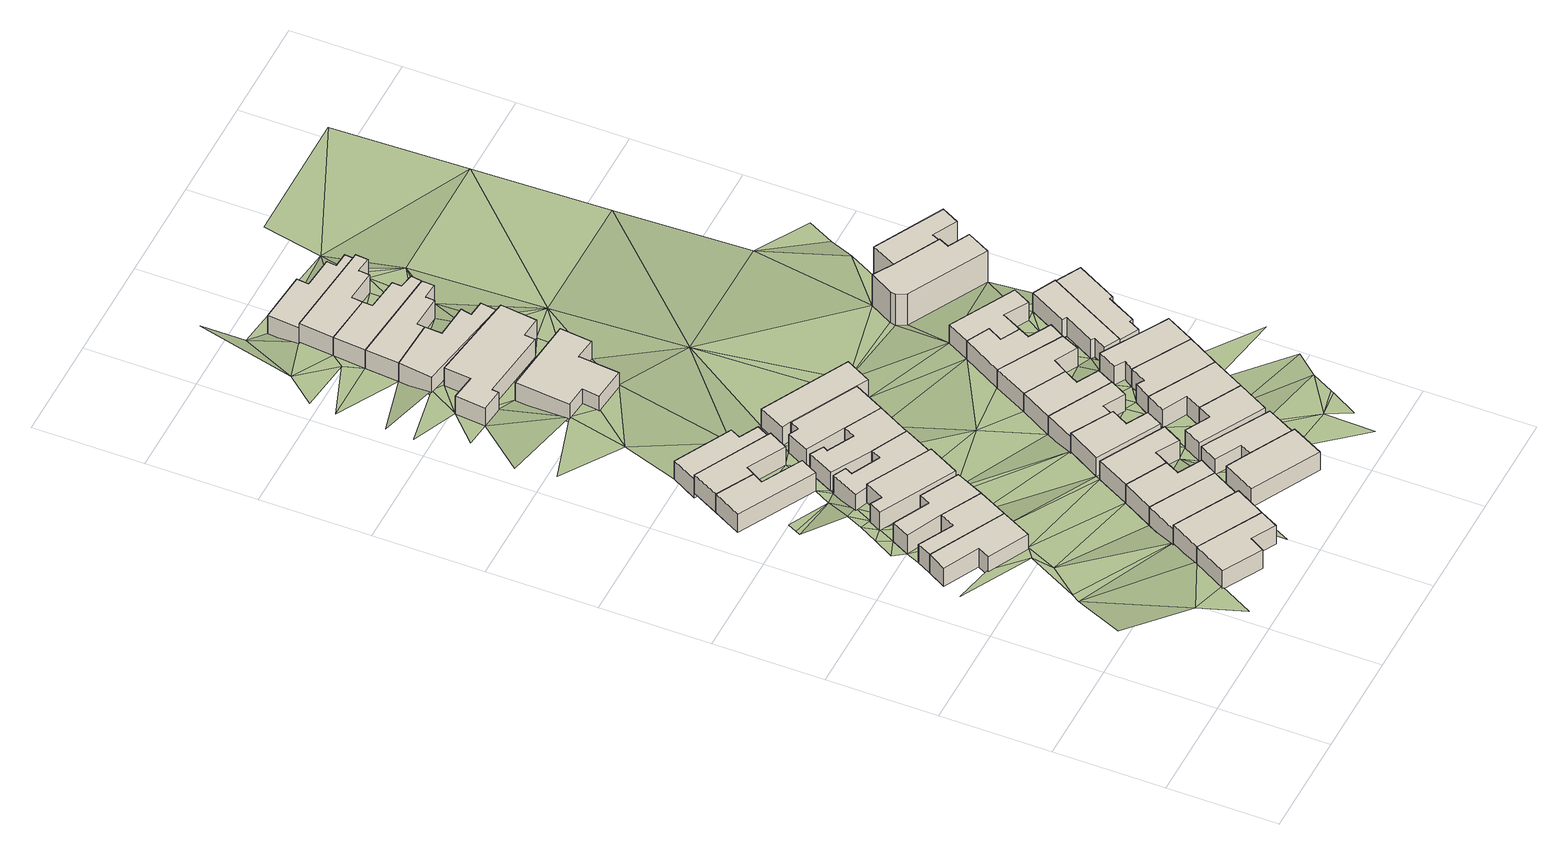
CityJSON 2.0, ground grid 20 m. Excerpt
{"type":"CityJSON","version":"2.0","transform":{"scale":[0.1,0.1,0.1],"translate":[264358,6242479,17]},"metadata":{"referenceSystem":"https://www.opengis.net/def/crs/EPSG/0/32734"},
"CityObjects":{
"building1":{"type":"Building","attributes":{"address":"44 Fairview Avenue Woodstock Cape Town","building":"house","building:levels":1,"building_height":4.1,"plus_code":"4FRW3F92+F83","ground_height":22.59,"roof_height":26.69},"geometry":[{"type":"Solid","lod":"1","boundaries":[[[[0,1,2,3]],[[1,4,5,2]],[[4,6,7,5]],[[6,8,9,7]],[[8,10,11,9]],[[10,0,3,11]],[[3,2,5,7,9,11]],[[10,8,6,4,1,0]]]]}]},
"building2":{"type":"Building","attributes":{"address":"42 Fairview Avenue Woodstock Cape Town","building":"house","building:levels":1,"building_height":4.1,"plus_code":"4FRW3F92+F85","ground_height":22.59,"roof_height":26.69},"geometry":[{"type":"Solid","lod":"1","boundaries":[[[[12,13,14,15]],[[13,16,17,14]],[[16,18,19,17]],[[18,1,2,19]],[[1,0,3,2]],[[0,12,15,3]],[[15,14,17,19,2,3]],[[0,1,18,16,13,12]]]]}]},
"building3":{"type":"Building","attributes":{"address":"53 Fairview Avenue Cape Town","building":"house","building:levels":1,"building_height":4.1,"plus_code":"4FRW3F92+898","ground_height":24.28,"roof_height":28.38},"geometry":[{"type":"Solid","lod":"1","boundaries":[[[[20,21,22,23]],[[21,24,25,22]],[[24,26,27,25]],[[26,28,29,27]],[[28,30,31,29]],[[30,20,23,31]],[[23,22,25,27,29,31]],[[30,28,26,24,21,20]]]]}]},
"building4":{"type":"Building","attributes":{"address":"40 Fairview Avenue Woodstock Cape Town","building":"house","building:levels":1,"building_height":4.1,"plus_code":"4FRW3F92+F9J","ground_height":22.59,"roof_height":26.69},"geometry":[{"type":"Solid","lod":"1","boundaries":[[[[13,12,15,14]],[[12,32,33,15]],[[32,34,35,33]],[[34,36,37,35]],[[36,38,39,37]],[[38,40,41,39]],[[40,13,14,41]],[[14,15,33,35,37,39,41]],[[40,38,36,34,32,12,13]]]]}]},
"building5":{"type":"Building","attributes":{"address":"51 Fairview Avenue Cape Town","building":"house","building:levels":1,"building_height":4.1,"plus_code":"4FRW3F92+89H","ground_height":24.28,"roof_height":28.38},"geometry":[{"type":"Solid","lod":"1","boundaries":[[[[30,28,29,31]],[[28,42,43,29]],[[42,44,45,43]],[[44,30,31,45]],[[31,29,43,45]],[[44,42,28,30]]]]}]},
"building6":{"type":"Building","attributes":{"address":"5 Plumer Road Woodstock Cape Town","building":"house","building:levels":1,"building_height":4.1,"plus_code":"4FRW3F92+H8F","ground_height":21.58,"roof_height":25.68},"geometry":[{"type":"Solid","lod":"1","boundaries":[[[[46,47,48,49]],[[47,50,51,48]],[[50,52,53,51]],[[52,54,55,53]],[[54,56,57,55]],[[56,46,49,57]],[[49,48,51,53,55,57]],[[56,54,52,50,47,46]]]]}]},
"building7":{"type":"Building","attributes":{"address":"38 Fairview Avenue Woodstock Cape Town","building":"house","building:levels":1,"building_height":4.1,"plus_code":"4FRW3F92+G92","ground_height":22.39,"roof_height":26.49},"geometry":[{"type":"Solid","lod":"1","boundaries":[[[[58,59,60,61]],[[59,62,63,60]],[[62,64,65,63]],[[64,66,67,65]],[[66,68,69,67]],[[68,58,61,69]],[[61,60,63,65,67,69]],[[68,66,64,62,59,58]]]]}]},
"building8":{"type":"Building","attributes":{"address":"49 Fairview Avenue Cape Town","building":"house","building:levels":1,"building_height":4.1,"plus_code":"4FRW3F92+8CV","ground_height":23.28,"roof_height":27.38},"geometry":[{"type":"Solid","lod":"1","boundaries":[[[[70,71,72,73]],[[71,74,75,72]],[[74,76,77,75]],[[76,70,73,77]],[[73,72,75,77]],[[76,74,71,70]]]]}]},
"building9":{"type":"Building","attributes":{"address":"3 Plumer Road Woodstock Cape Town","building":"house","building:levels":1,"building_height":4.1,"plus_code":"4FRW3F92+J84","ground_height":21.58,"roof_height":25.68},"geometry":[{"type":"Solid","lod":"1","boundaries":[[[[78,46,49,79]],[[46,56,57,49]],[[56,80,81,57]],[[80,82,83,81]],[[82,84,85,83]],[[84,78,79,85]],[[79,49,57,81,83,85]],[[84,82,80,56,46,78]]]]}]},
"building10":{"type":"Building","attributes":{"address":"36 Fairview Avenue Woodstock Cape Town","building":"house","building:levels":1,"building_height":4.1,"plus_code":"4FRW3F92+G9G","ground_height":21.58,"roof_height":25.68},"geometry":[{"type":"Solid","lod":"1","boundaries":[[[[86,87,88,89]],[[87,90,91,88]],[[90,92,93,91]],[[92,94,95,93]],[[94,96,97,95]],[[96,98,99,97]],[[98,100,101,99]],[[100,102,103,101]],[[102,86,89,103]],[[89,88,91,93,95,97,99,101,103]],[[102,100,98,96,94,92,90,87,86]]]]}]},
"building11":{"type":"Building","attributes":{"address":"1 Plumer Road Woodstock Cape Town","building":"house","building:levels":1,"building_height":4.1,"plus_code":"4FRW3F92+J89","ground_height":20.48,"roof_height":24.58},"geometry":[{"type":"Solid","lod":"1","boundaries":[[[[104,105,106,107]],[[105,108,109,106]],[[108,110,111,109]],[[110,112,113,111]],[[112,114,115,113]],[[114,104,107,115]],[[107,106,109,111,113,115]],[[114,112,110,108,105,104]]]]}]},
"building12":{"type":"Building","attributes":{"address":"47 Fairview Avenue Cape Town","building":"house","building:levels":1,"building_height":4.1,"plus_code":"4FRW3F92+9C7","ground_height":23.28,"roof_height":27.38},"geometry":[{"type":"Solid","lod":"1","boundaries":[[[[76,74,75,77]],[[74,116,117,75]],[[116,118,119,117]],[[118,120,121,119]],[[120,122,123,121]],[[122,76,77,123]],[[77,75,117,119,121,123]],[[122,120,118,116,74,76]]]]}]},
"building13":{"type":"Building","attributes":{"address":"34 Fairview Avenue Woodstock Cape Town","building":"house","building:levels":1,"building_height":4.1,"plus_code":"4FRW3F92+G9W","ground_height":21.51,"roof_height":25.61},"geometry":[{"type":"Solid","lod":"1","boundaries":[[[[124,125,126,127]],[[125,128,129,126]],[[128,130,131,129]],[[130,132,133,131]],[[132,134,135,133]],[[134,136,137,135]],[[136,138,139,137]],[[138,140,141,139]],[[140,124,127,141]],[[127,126,129,131,133,135,137,139,141]],[[140,138,136,134,132,130,128,125,124]]]]}]},
"building14":{"type":"Building","attributes":{"address":"45 Fairview Avenue Cape Town","building":"house","building:levels":1,"building_height":4.1,"plus_code":"4FRW3F92+9CW","ground_height":23.28,"roof_height":27.38},"geometry":[{"type":"Solid","lod":"1","boundaries":[[[[122,120,121,123]],[[120,142,143,121]],[[142,144,145,143]],[[144,146,147,145]],[[146,148,149,147]],[[148,122,123,149]],[[123,121,143,145,147,149]],[[148,146,144,142,120,122]]]]}]},
"building15":{"type":"Building","attributes":{"address":"18 Kitchener Road Woodstock Cape Town","building":"house","building:levels":1,"building_height":4.1,"plus_code":"4FRW3F92+8F7","ground_height":24.16,"roof_height":28.26},"geometry":[{"type":"Solid","lod":"1","boundaries":[[[[150,151,152,153]],[[151,154,155,152]],[[154,156,157,155]],[[156,158,159,157]],[[158,150,153,159]],[[153,152,155,157,159]],[[158,156,154,151,150]]]]}]},
"building16":{"type":"Building","attributes":{"address":"Fairview Avenue Woodstock Cape Town","building":"house","building:levels":1,"building_height":4.1,"plus_code":"4FRW3F92+H99","ground_height":21.51,"roof_height":25.61},"geometry":[{"type":"Solid","lod":"1","boundaries":[[[[160,161,162,163]],[[161,164,165,162]],[[164,166,167,165]],[[166,168,169,167]],[[168,125,126,169]],[[125,124,127,126]],[[124,160,163,127]],[[163,162,165,167,169,126,127]],[[124,125,168,166,164,161,160]]]]}]},
"building17":{"type":"Building","attributes":{"address":"43 Fairview Avenue Cape Town","building":"house","building:levels":1,"building_height":4.1,"plus_code":"4FRW3F92+CC9","ground_height":23.28,"roof_height":27.38},"geometry":[{"type":"Solid","lod":"1","boundaries":[[[[170,171,172,173]],[[171,174,175,172]],[[174,176,177,175]],[[176,178,179,177]],[[178,180,181,179]],[[180,170,173,181]],[[173,172,175,177,179,181]],[[180,178,176,174,171,170]]]]}]},
"building18":{"type":"Building","attributes":{"address":"16 Kitchener Road Woodstock Cape Town","building":"house","building:levels":1,"building_height":4.1,"plus_code":"4FRW3F92+8FQ","ground_height":23.28,"roof_height":27.38},"geometry":[{"type":"Solid","lod":"1","boundaries":[[[[182,183,184,185]],[[183,186,187,184]],[[186,188,189,187]],[[188,190,191,189]],[[190,192,193,191]],[[192,182,185,193]],[[185,184,187,189,191,193]],[[192,190,188,186,183,182]]]]}]},
"building19":{"type":"Building","attributes":{"address":"Fairview Avenue Woodstock Cape Town","building":"house","building:levels":1,"building_height":4.1,"plus_code":"4FRW3F92+HCM","ground_height":21.51,"roof_height":25.61},"geometry":[{"type":"Solid","lod":"1","boundaries":[[[[161,160,163,162]],[[160,194,195,163]],[[194,196,197,195]],[[196,198,199,197]],[[198,200,201,199]],[[200,161,162,201]],[[162,163,195,197,199,201]],[[200,198,196,194,160,161]]]]}]},
"building20":{"type":"Building","attributes":{"address":"41 Fairview Avenue Cape Town","building":"house","building:levels":1,"building_height":4.1,"plus_code":"4FRW3F92+CFR","ground_height":22.39,"roof_height":26.49},"geometry":[{"type":"Solid","lod":"1","boundaries":[[[[202,203,204,205]],[[203,206,207,204]],[[206,208,209,207]],[[208,210,211,209]],[[210,212,213,211]],[[212,202,205,213]],[[205,204,207,209,211,213]],[[212,210,208,206,203,202]]]]}]},
"building21":{"type":"Building","attributes":{"address":"14 Kitchener Road Woodstock Cape Town","building":"house","building:levels":1,"building_height":4.1,"plus_code":"4FRW3F92+8GR","ground_height":23.24,"roof_height":27.34},"geometry":[{"type":"Solid","lod":"1","boundaries":[[[[214,215,216,217]],[[215,218,219,216]],[[218,220,221,219]],[[220,222,223,221]],[[222,224,225,223]],[[224,214,217,225]],[[217,216,219,221,223,225]],[[224,222,220,218,215,214]]]]}]},
"building22":{"type":"Building","attributes":{"address":"13A Altona Grove Woodstock Cape Town","building":"house","building:levels":1,"building_height":4.1,"plus_code":"4FRW3F92+P9F","ground_height":19.25,"roof_height":23.35},"geometry":[{"type":"Solid","lod":"1","boundaries":[[[[226,227,228,229]],[[227,230,231,228]],[[230,232,233,231]],[[232,234,235,233]],[[234,236,237,235]],[[236,238,239,237]],[[238,240,241,239]],[[240,226,229,241]],[[229,228,231,233,235,237,239,241]],[[240,238,236,234,232,230,227,226]]]]}]},
"building23":{"type":"Building","attributes":{"address":"11 Altona Grove Woodstock Cape Town","building":"house","building:levels":1,"building_height":4.1,"plus_code":"4FRW3F92+Q9F","ground_height":19.25,"roof_height":23.35},"geometry":[{"type":"Solid","lod":"1","boundaries":[[[[242,243,244,245]],[[243,246,247,244]],[[246,248,249,247]],[[248,250,251,249]],[[250,252,253,251]],[[252,254,255,253]],[[254,256,257,255]],[[256,258,259,257]],[[258,260,261,259]],[[260,242,245,261]],[[245,244,247,249,251,253,255,257,259,261]],[[260,258,256,254,252,250,248,246,243,242]]]]}]},
"building24":{"type":"Building","attributes":{"address":"39 Fairview Avenue Cape Town","building":"house","building:levels":1,"building_height":4.1,"plus_code":"4FRW3F92+FF4","ground_height":22.26,"roof_height":26.36},"geometry":[{"type":"Solid","lod":"1","boundaries":[[[[262,263,264,265]],[[263,266,267,264]],[[266,268,269,267]],[[268,270,271,269]],[[270,272,273,271]],[[272,262,265,273]],[[265,264,267,269,271,273]],[[272,270,268,266,263,262]]]]}]},
"building25":{"type":"Building","attributes":{"address":"12 Kitchener Road Woodstock Cape Town","building":"house","building:levels":1,"building_height":4.1,"plus_code":"4FRW3F92+9GP","ground_height":23.24,"roof_height":27.34},"geometry":[{"type":"Solid","lod":"1","boundaries":[[[[274,275,276,277]],[[275,278,279,276]],[[278,280,281,279]],[[280,215,216,281]],[[215,214,217,216]],[[214,274,277,217]],[[277,276,279,281,216,217]],[[214,215,280,278,275,274]]]]}]},
"building26":{"type":"Building","attributes":{"address":"9 Altona Grove Woodstock Cape Town","building":"house","building:levels":1,"building_height":4.1,"plus_code":"4FRW3F92+R93","ground_height":18.28,"roof_height":22.38},"geometry":[{"type":"Solid","lod":"1","boundaries":[[[[282,283,284,285]],[[283,286,287,284]],[[286,288,289,287]],[[288,290,291,289]],[[290,292,293,291]],[[292,294,295,293]],[[294,296,297,295]],[[296,282,285,297]],[[285,284,287,289,291,293,295,297]],[[296,294,292,290,288,286,283,282]]]]}]},
"building27":{"type":"Building","attributes":{"address":"7 Altona Grove Woodstock Cape Town","building":"house","building:levels":1,"building_height":4.1,"plus_code":"4FRW3F92+R9P","ground_height":18.28,"roof_height":22.38},"geometry":[{"type":"Solid","lod":"1","boundaries":[[[[298,282,285,299]],[[282,296,297,285]],[[296,300,301,297]],[[300,302,303,301]],[[302,304,305,303]],[[304,306,307,305]],[[306,308,309,307]],[[308,298,299,309]],[[299,285,297,301,303,305,307,309]],[[308,306,304,302,300,296,282,298]]]]}]},
"building28":{"type":"Building","attributes":{"address":"37 Fairview Avenue Cape Town","building":"house","building:levels":1,"building_height":4.1,"plus_code":"4FRW3F92+FFQ","ground_height":22.26,"roof_height":26.36},"geometry":[{"type":"Solid","lod":"1","boundaries":[[[[272,270,271,273]],[[270,310,311,271]],[[310,312,313,311]],[[312,314,315,313]],[[314,316,317,315]],[[316,272,273,317]],[[273,271,311,313,315,317]],[[316,314,312,310,270,272]]]]}]},
"building29":{"type":"Building","attributes":{"address":"10 Kitchener Road Woodstock Cape Town","building":"house","building:levels":1,"building_height":4.1,"plus_code":"4FRW3F92+CG4","ground_height":23.24,"roof_height":27.34},"geometry":[{"type":"Solid","lod":"1","boundaries":[[[[318,319,320,321]],[[319,322,323,320]],[[322,275,276,323]],[[275,274,277,276]],[[274,324,325,277]],[[324,318,321,325]],[[321,320,323,276,277,325]],[[324,274,275,322,319,318]]]]}]},
"building30":{"type":"Building","attributes":{"address":"5 Altona Grove Woodstock Cape Town","building":"house","building:levels":1,"building_height":4.1,"plus_code":"4FRW3F92+R9W","ground_height":18.28,"roof_height":22.38},"geometry":[{"type":"Solid","lod":"1","boundaries":[[[[326,298,299,327]],[[298,308,309,299]],[[308,328,329,309]],[[328,330,331,329]],[[330,332,333,331]],[[332,334,335,333]],[[334,336,337,335]],[[336,326,327,337]],[[327,299,309,329,331,333,335,337]],[[336,334,332,330,328,308,298,326]]]]}]},
"building31":{"type":"Building","attributes":{"address":"35 Fairview Avenue Cape Town","building":"house","building:levels":1,"building_height":4.1,"plus_code":"4FRW3F92+FGR","ground_height":22.26,"roof_height":26.36},"geometry":[{"type":"Solid","lod":"1","boundaries":[[[[316,314,315,317]],[[314,338,339,315]],[[338,340,341,339]],[[340,342,343,341]],[[342,344,345,343]],[[344,346,347,345]],[[346,348,349,347]],[[348,316,317,349]],[[317,315,339,341,343,345,347,349]],[[348,346,344,342,340,338,314,316]]]]}]},
"building32":{"type":"Building","attributes":{"address":"3 Altona Grove Woodstock Cape Town","building":"house","building:levels":1,"building_height":4.1,"plus_code":"4FRW3F92+V9H","ground_height":18.28,"roof_height":22.38},"geometry":[{"type":"Solid","lod":"1","boundaries":[[[[350,326,327,351]],[[326,336,337,327]],[[336,352,353,337]],[[352,354,355,353]],[[354,356,357,355]],[[356,358,359,357]],[[358,360,361,359]],[[360,350,351,361]],[[351,327,337,353,355,357,359,361]],[[360,358,356,354,352,336,326,350]]]]}]},
"building33":{"type":"Building","attributes":{"address":"8 Kitchener Road Woodstock Cape Town","building":"house","building:levels":1,"building_height":4.1,"plus_code":"4FRW3F92+CGH","ground_height":23.24,"roof_height":27.34},"geometry":[{"type":"Solid","lod":"1","boundaries":[[[[362,363,364,365]],[[363,366,367,364]],[[366,368,369,367]],[[368,370,371,369]],[[370,318,321,371]],[[318,324,325,321]],[[324,362,365,325]],[[365,364,367,369,371,321,325]],[[324,318,370,368,366,363,362]]]]}]},
"building34":{"type":"Building","attributes":{"address":"1 Altona Grove Woodstock Cape Town","building":"house","building:levels":1,"building_height":4.1,"plus_code":"4FRW3F92+V9W","ground_height":17.26,"roof_height":21.36},"geometry":[{"type":"Solid","lod":"1","boundaries":[[[[372,373,374,375]],[[373,376,377,374]],[[376,378,379,377]],[[378,380,381,379]],[[380,382,383,381]],[[382,384,385,383]],[[384,386,387,385]],[[386,372,375,387]],[[375,374,377,379,381,383,385,387]],[[386,384,382,380,378,376,373,372]]]]}]},
"building35":{"type":"Building","attributes":{"address":"33 Fairview Avenue Cape Town","building":"house","building:levels":1,"building_height":4.1,"plus_code":"4FRW3F92+GG8","ground_height":22.26,"roof_height":26.36},"geometry":[{"type":"Solid","lod":"1","boundaries":[[[[348,346,347,349]],[[346,344,345,347]],[[344,342,343,345]],[[342,388,389,343]],[[388,390,391,389]],[[390,392,393,391]],[[392,394,395,393]],[[394,348,349,395]],[[349,347,345,343,389,391,393,395]],[[394,392,390,388,342,344,346,348]]]]}]},
"building36":{"type":"Building","attributes":{"address":"2 Kitchener Road Woodstock Cape Town","building":"house","building:levels":1,"building_height":4.1,"plus_code":"4FRW3F92+FH6","ground_height":22.26,"roof_height":26.36},"geometry":[{"type":"Solid","lod":"1","boundaries":[[[[396,397,398,399]],[[397,400,401,398]],[[400,402,403,401]],[[402,404,405,403]],[[404,406,407,405]],[[406,408,409,407]],[[408,410,411,409]],[[410,396,399,411]],[[399,398,401,403,405,407,409,411]],[[410,408,406,404,402,400,397,396]]]]}]},
"building37":{"type":"Building","attributes":{"address":"4 Kitchener Road Woodstock Cape Town","building":"house","building:levels":1,"building_height":4.1,"plus_code":"4FRW3F92+FHG","ground_height":22.05,"roof_height":26.15},"geometry":[{"type":"Solid","lod":"1","boundaries":[[[[412,413,414,415]],[[413,416,417,414]],[[416,418,419,417]],[[418,420,421,419]],[[420,422,423,421]],[[422,424,425,423]],[[424,426,427,425]],[[426,412,415,427]],[[415,414,417,419,421,423,425,427]],[[426,424,422,420,418,416,413,412]]]]}]},
"building38":{"type":"Building","attributes":{"building":"yes","building:levels":2,"building_height":6.9,"plus_code":"4FRW3F92+HH6","ground_height":21.19,"roof_height":28.09},"geometry":[{"type":"Solid","lod":"1","boundaries":[[[[428,429,430,431]],[[429,432,433,430]],[[432,434,435,433]],[[434,436,437,435]],[[436,438,439,437]],[[438,440,441,439]],[[440,442,443,441]],[[442,444,445,443]],[[444,428,431,445]],[[431,430,433,435,437,439,441,443,445]],[[444,442,440,438,436,434,432,429,428]]]]}]},
"building39":{"type":"Building","attributes":{"address":"Fairview Avenue Cape Town","building":"detached","building:levels":2,"building_height":6.9,"plus_code":"4FRW3F92+HHG","ground_height":20.89,"roof_height":27.79},"geometry":[{"type":"Solid","lod":"1","boundaries":[[[[446,447,448,449]],[[447,450,451,448]],[[450,452,453,451]],[[452,454,455,453]],[[454,456,457,455]],[[456,446,449,457]],[[449,448,451,453,455,457]],[[456,454,452,450,447,446]]]]}]},
"terrain1":{"type":"TINRelief","geometry":[{"type":"CompositeSurface","lod":"1","boundaries":[[[458,459,460]],[[460,461,462]],[[458,460,463]],[[464,465,466]],[[462,463,460]],[[44,467,458]],[[468,465,467]],[[468,467,44]],[[463,44,458]],[[469,466,465]],[[16,40,18]],[[38,470,40]],[[469,465,468]],[[38,471,470]],[[16,13,40]],[[472,471,38]],[[471,472,473]],[[472,38,474]],[[76,468,44]],[[38,36,474]],[[473,472,475]],[[469,468,122]],[[476,477,478]],[[479,473,475]],[[480,476,478]],[[472,474,34]],[[477,479,478]],[[481,479,475]],[[474,36,34]],[[475,482,481]],[[468,76,122]],[[479,481,478]],[[482,483,481]],[[34,484,472]],[[469,148,485]],[[96,478,481]],[[486,28,487]],[[54,488,56]],[[478,96,50]],[[56,488,80]],[[122,148,469]],[[52,488,54]],[[12,485,174]],[[50,96,489]],[[34,32,484]],[[28,486,42]],[[96,94,489]],[[490,50,489]],[[80,488,82]],[[491,42,486]],[[490,52,50]],[[492,493,94]],[[52,82,488]],[[489,94,494]],[[485,148,174]],[[495,52,490]],[[171,32,12]],[[494,94,493]],[[52,495,82]],[[42,491,496]],[[490,497,495]],[[114,498,499]],[[496,500,42]],[[171,484,32]],[[501,502,499]],[[12,174,171]],[[82,495,503]],[[497,504,128]],[[84,82,503]],[[125,495,497]],[[501,505,506]],[[120,118,507]],[[508,500,496]],[[509,84,503]],[[58,484,510]],[[507,500,508]],[[497,128,125]],[[498,511,512]],[[509,503,513]],[[505,514,515]],[[512,84,509]],[[496,516,508]],[[513,517,509]],[[507,144,120]],[[148,176,174]],[[144,142,120]],[[188,507,508]],[[212,484,171]],[[512,518,498]],[[512,509,518]],[[514,519,520]],[[501,499,521]],[[58,510,522]],[[523,508,516]],[[144,507,188]],[[510,484,212]],[[501,524,505]],[[498,525,499]],[[188,526,144]],[[146,176,148]],[[527,524,501]],[[528,144,526]],[[282,529,519]],[[521,499,525]],[[501,521,530]],[[124,522,510]],[[524,527,531]],[[528,146,144]],[[532,514,533]],[[532,519,514]],[[534,526,188]],[[282,298,535]],[[536,537,538]],[[528,539,146]],[[146,539,176]],[[540,498,518]],[[298,538,535]],[[180,178,170]],[[510,212,541]],[[178,176,539]],[[218,215,528]],[[250,531,527]],[[215,539,528]],[[534,542,526]],[[194,160,124]],[[275,170,178]],[[540,525,498]],[[178,539,275]],[[170,543,544]],[[538,326,536]],[[545,518,196]],[[541,546,510]],[[275,543,170]],[[348,124,510]],[[539,215,280]],[[150,547,534]],[[150,548,547]],[[538,298,326]],[[326,350,536]],[[540,518,545]],[[519,532,549]],[[550,536,350]],[[547,542,534]],[[348,194,124]],[[543,275,322]],[[525,238,236]],[[240,250,527]],[[550,551,536]],[[543,322,552]],[[546,348,510]],[[525,540,238]],[[322,318,552]],[[550,350,386]],[[322,319,318]],[[545,196,540]],[[270,268,553]],[[542,547,554]],[[555,547,556]],[[553,552,368]],[[318,368,552]],[[196,194,394]],[[554,214,542]],[[250,254,252]],[[549,532,256]],[[250,240,254]],[[555,557,547]],[[558,559,296]],[[370,368,318]],[[270,553,366]],[[366,553,368]],[[194,348,394]],[[386,560,550]],[[270,312,310]],[[296,302,300]],[[554,547,557]],[[270,366,312]],[[296,559,302]],[[238,561,240]],[[238,540,561]],[[274,214,562]],[[240,561,254]],[[563,559,564]],[[406,312,366]],[[554,562,214]],[[540,196,432]],[[406,366,565]],[[336,334,332]],[[436,196,394]],[[386,384,560]],[[549,256,563]],[[565,366,566]],[[256,254,561]],[[352,336,354]],[[406,314,312]],[[559,306,302]],[[565,408,406]],[[306,559,563]],[[436,434,196]],[[256,561,563]],[[366,363,566]],[[306,304,302]],[[336,332,354]],[[342,340,338]],[[434,432,196]],[[306,563,561]],[[314,406,404]],[[338,314,402]],[[328,332,330]],[[363,567,566]],[[568,324,274]],[[569,342,338]],[[404,402,314]],[[570,571,384]],[[438,436,394]],[[388,342,569]],[[569,338,402]],[[354,332,358]],[[572,567,363]],[[332,328,358]],[[356,354,358]],[[560,384,573]],[[572,574,567]],[[575,362,324]],[[561,576,306]],[[576,308,306]],[[390,388,569]],[[328,308,576]],[[400,569,402]],[[572,363,577]],[[573,384,571]],[[328,576,358]],[[571,578,579]],[[440,438,394]],[[569,400,390]],[[432,580,540]],[[360,358,576]],[[581,561,540]],[[576,579,360]],[[579,573,571]],[[390,400,392]],[[392,440,394]],[[576,573,579]],[[400,397,392]],[[429,582,432]],[[392,397,440]],[[581,540,580]],[[432,582,583]],[[576,561,584]],[[432,583,580]],[[573,576,584]],[[580,583,585]],[[561,581,584]],[[585,586,580]],[[587,588,573]],[[573,584,587]]]}]}
},
"vertices":[
[180,457,56],[44,527,56],[44,527,97],[180,457,97],[25,493,56],[25,493,97],[89,461,56],[89,461,97],[78,439,56],[78,439,97],[152,402,56],[152,402,97],
[207,510,56],[135,548,56],[135,548,97],[207,510,97],[121,520,56],[121,520,97],[58,553,56],[58,553,97],
[188,76,73],[259,37,73],[259,37,114],[188,76,114],[275,65,73],[275,65,114],[319,41,73],[319,41,114],[337,74,73],[337,74,114],[222,137,73],[222,137,114],
[231,561,56],[231,561,97],[161,597,56],[161,597,97],[151,577,56],[151,577,97],[86,610,56],[86,610,97],[69,578,56],[69,578,97],
[367,129,73],[367,129,114],[252,192,73],[252,192,114],
[38,901,46],[10,850,46],[10,850,87],[38,901,87],[149,775,46],[149,775,87],[166,807,46],[166,807,87],[94,846,46],[94,846,87],[105,865,46],[105,865,87],
[268,626,54],[152,687,54],[152,687,95],[268,626,95],[133,652,54],[133,652,95],[113,663,54],[113,663,95],[101,641,54],[101,641,95],[238,569,54],[238,569,95],
[252,192,63],[367,129,63],[367,129,104],[252,192,104],[398,185,63],[398,185,104],[283,248,63],[283,248,104],
[64,951,46],[64,951,87],[114,880,46],[114,880,87],[183,844,46],[183,844,87],[202,879,46],[202,879,87],
[297,682,46],[232,714,46],[232,714,87],[297,682,87],[223,696,46],[223,696,87],[171,722,46],[171,722,87],[178,736,46],[178,736,87],[155,747,46],[155,747,87],[129,696,46],[129,696,87],[152,687,46],[152,687,87],[268,626,46],[268,626,87],
[64,951,35],[202,879,35],[202,879,76],[64,951,76],[217,908,35],[217,908,76],[183,926,35],[183,926,76],[193,944,35],[193,944,76],[90,998,35],[90,998,76],
[416,216,63],[416,216,104],[374,239,63],[374,239,104],[387,265,63],[387,265,104],[314,304,63],[314,304,104],
[329,742,45],[263,776,45],[263,776,86],[329,742,86],[252,755,45],[252,755,86],[204,780,45],[204,780,86],[209,789,45],[209,789,86],[185,802,45],[185,802,86],[160,754,45],[160,754,86],[232,714,45],[232,714,86],[297,682,45],[297,682,86],
[401,290,63],[401,290,104],[442,267,63],[442,267,104],[461,302,63],[461,302,104],[346,364,63],[346,364,104],
[534,106,72],[459,146,72],[459,146,113],[534,106,113],[411,171,72],[411,171,113],[380,112,72],[380,112,113],[503,47,72],[503,47,113],
[358,798,45],[239,860,45],[239,860,86],[358,798,86],[230,843,45],[230,843,86],[212,852,45],[212,852,86],[192,812,45],[192,812,86],
[459,392,63],[385,433,63],[385,433,104],[459,392,104],[350,372,63],[350,372,104],[464,310,63],[464,310,104],[480,340,63],[480,340,104],[442,361,63],[442,361,104],
[459,146,63],[534,106,63],[534,106,104],[459,146,104],[564,163,63],[564,163,104],[444,230,63],[444,230,104],[426,198,63],[426,198,104],[473,172,63],[473,172,104],
[379,787,45],[379,787,86],[404,834,45],[404,834,86],[247,916,45],[247,916,86],[222,868,45],[222,868,86],
[385,433,54],[459,392,54],[459,392,95],[385,433,95],[472,415,54],[472,415,95],[511,394,54],[511,394,95],[528,425,54],[528,425,95],[414,486,54],[414,486,95],
[599,230,62],[525,270,62],[525,270,103],[599,230,103],[512,246,62],[512,246,103],[469,269,62],[469,269,103],[451,236,62],[451,236,103],[568,173,62],[568,173,103],
[160,1310,23],[150,1210,23],[150,1210,63],[160,1310,63],[191,1206,23],[191,1206,63],[187,1174,23],[187,1174,63],[250,1168,23],[250,1168,63],[257,1242,23],[257,1242,63],[297,1238,23],[297,1238,63],[303,1296,23],[303,1296,63],
[92,1385,23],[86,1330,23],[86,1330,63],[92,1385,63],[129,1325,23],[129,1325,63],[130,1337,23],[130,1337,63],[264,1322,23],[264,1322,63],[266,1342,23],[266,1342,63],[305,1338,23],[305,1338,63],[313,1405,23],[313,1405,63],[144,1428,23],[144,1428,63],[139,1379,23],[139,1379,63],
[414,486,53],[528,425,53],[528,425,94],[414,486,94],[544,456,53],[544,456,94],[505,477,53],[505,477,94],[520,504,53],[520,504,94],[446,544,53],[446,544,94],
[631,290,62],[514,355,62],[514,355,103],[631,290,103],[496,321,62],[496,321,103],[540,299,62],[540,299,103],
[132,1503,13],[124,1441,13],[124,1441,54],[132,1503,54],[308,1411,13],[308,1411,54],[312,1440,13],[312,1440,54],[282,1443,13],[282,1443,54],[286,1463,13],[286,1463,54],[223,1468,13],[223,1468,54],[225,1499,13],[225,1499,54],
[137,1564,13],[137,1564,54],[226,1513,13],[226,1513,54],[287,1510,13],[287,1510,54],[288,1526,13],[288,1526,54],[318,1525,13],[318,1525,54],[319,1547,13],[319,1547,54],
[536,530,53],[536,530,94],[577,508,53],[577,508,94],[592,541,53],[592,541,94],[478,605,53],[478,605,94],
[561,405,62],[545,376,62],[545,376,103],[561,405,103],[532,384,62],[532,384,103],[663,347,62],[663,347,103],
[142,1623,13],[142,1623,54],[322,1567,13],[322,1567,54],[295,1572,13],[295,1572,54],[296,1589,13],[296,1589,54],[235,1596,13],[235,1596,54],[236,1614,13],[236,1614,54],
[608,569,53],[608,569,94],[568,591,53],[568,591,94],[578,611,53],[578,611,94],[544,629,53],[544,629,94],[559,656,53],[559,656,94],[518,677,53],[518,677,94],
[148,1686,13],[148,1686,54],[238,1634,13],[238,1634,54],[297,1629,13],[297,1629,54],[299,1649,13],[299,1649,54],[328,1646,13],[328,1646,54],[330,1669,13],[330,1669,54],
[691,399,62],[661,416,62],[661,416,103],[691,399,103],[573,467,62],[573,467,103],[554,433,62],[554,433,103],[572,422,62],[572,422,103],
[148,1686,3],[330,1669,3],[330,1669,44],[148,1686,44],[332,1689,3],[332,1689,44],[304,1691,3],[304,1691,44],[306,1709,3],[306,1709,44],[247,1714,3],[247,1714,44],[249,1736,3],[249,1736,44],[154,1744,3],[154,1744,44],
[597,647,53],[597,647,94],[640,623,53],[640,623,94],[657,655,53],[657,655,94],[540,718,53],[540,718,94],
[624,455,53],[704,605,53],[704,605,94],[624,455,94],[662,626,53],[662,626,94],[625,557,53],[625,557,94],[633,553,53],[633,553,94],[602,496,53],[602,496,94],[608,492,53],[608,492,94],[596,470,53],[596,470,94],
[704,605,51],[624,455,51],[624,455,92],[704,605,92],[658,437,51],[658,437,92],[669,458,51],[669,458,92],[675,455,51],[675,455,92],[703,509,51],[703,509,92],[709,506,51],[709,506,92],[749,581,51],[749,581,92],
[697,806,42],[615,849,42],[615,849,111],[697,806,111],[578,871,42],[578,871,111],[554,828,42],[554,828,111],[552,817,42],[552,817,111],[561,800,42],[561,800,111],[704,724,42],[704,724,111],[727,767,42],[727,767,111],[688,787,42],[688,787,111],
[640,896,39],[615,849,39],[615,849,108],[640,896,108],[697,806,39],[697,806,108],[704,821,39],[704,821,108],[748,798,39],[748,798,108],[765,830,39],[765,830,108],
[72,277,68],[25,186,80],[125,95,80],[153,13,80],[188,76,80],[222,137,80],[4,455,68],[132,387,68],[78,439,68],[82,292,68],[125,345,68],[152,402,68],[54,599,56],[75,636,56],[101,641,56],[93,670,56],[125,595,56],[113,663,56],[51,765,46],[47,757,46],[133,745,46],[108,700,56],[60,783,46],[129,696,56],[133,652,56],[152,687,56],[238,569,56],[180,457,68],[363,83,73],[336,29,73],[125,850,46],[160,754,46],[185,802,46],[380,112,73],[171,722,56],[223,696,56],[232,714,56],[192,812,46],[411,171,73],[209,789,46],[193,944,46],[125,1100,35],[398,185,73],[150,1210,35],[18,1172,35],[212,852,46],[204,780,46],[86,1330,24],[17,1246,24],[416,216,73],[426,198,73],[222,868,46],[374,595,54],[183,926,46],[217,908,46],[230,843,46],[92,1385,24],[41,1335,24],[459,146,73],[239,860,46],[247,916,46],[124,1441,24],[10,1421,24],[187,1174,35],[297,682,54],[473,172,73],[129,1325,24],[250,1168,35],[451,236,63],[160,1310,24],[469,269,63],[14,1472,24],[191,1206,35],[130,1337,24],[144,1428,24],[139,1379,24],[564,163,72],[22,1564,13],[71,1665,13],[26,1612,13],[125,1600,13],[496,321,63],[374,1100,36],[446,544,54],[568,173,72],[511,394,62],[472,415,63],[374,850,45],[478,605,54],[623,95,72],[620,3,72],[308,1411,23],[125,1769,3],[125,1850,3],[528,425,62],[544,456,62],[698,147,72],[673,100,72],[645,51,72],[676,106,72],[223,1468,24],[286,1463,23],[235,1755,3],[374,1350,23],[732,187,72],[312,1440,23],[282,1443,23],[596,470,62],[624,455,62],[658,437,62],[775,265,63],[623,595,53],[247,1714,13],[306,1709,13],[675,455,62],[350,1740,4],[669,458,62],[715,390,62],[374,1600,13],[709,506,53],[304,1691,13],[332,1689,13],[623,1100,31],[623,1350,21],[640,896,42],[668,948,42],[623,1600,13],[694,996,31],[719,1044,31],[623,1850,5],[374,1850,4]
]}
